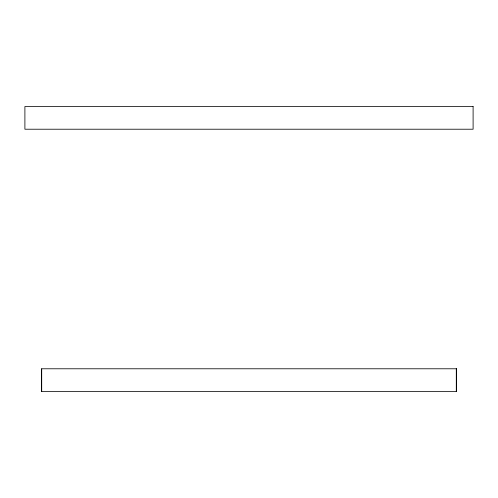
<?xml version="1.0" encoding="UTF-8"?>
<svg xmlns="http://www.w3.org/2000/svg" width="498" height="498" viewBox="0 0 498 498"><rect width="100%" height="100%" fill="white"/><g stroke="black" fill="none" stroke-linecap="round" stroke-linejoin="round"><path stroke-width="0.75" d="M456.305 368.781L456.305 391.472M41.695 368.781L41.695 391.472M473.1 106.528L24.9 106.528L24.9 129.219L473.1 129.219L473.1 106.528M456.367 368.781L41.633 368.781L41.633 391.472L456.367 391.472L456.367 368.781"/></g></svg>
